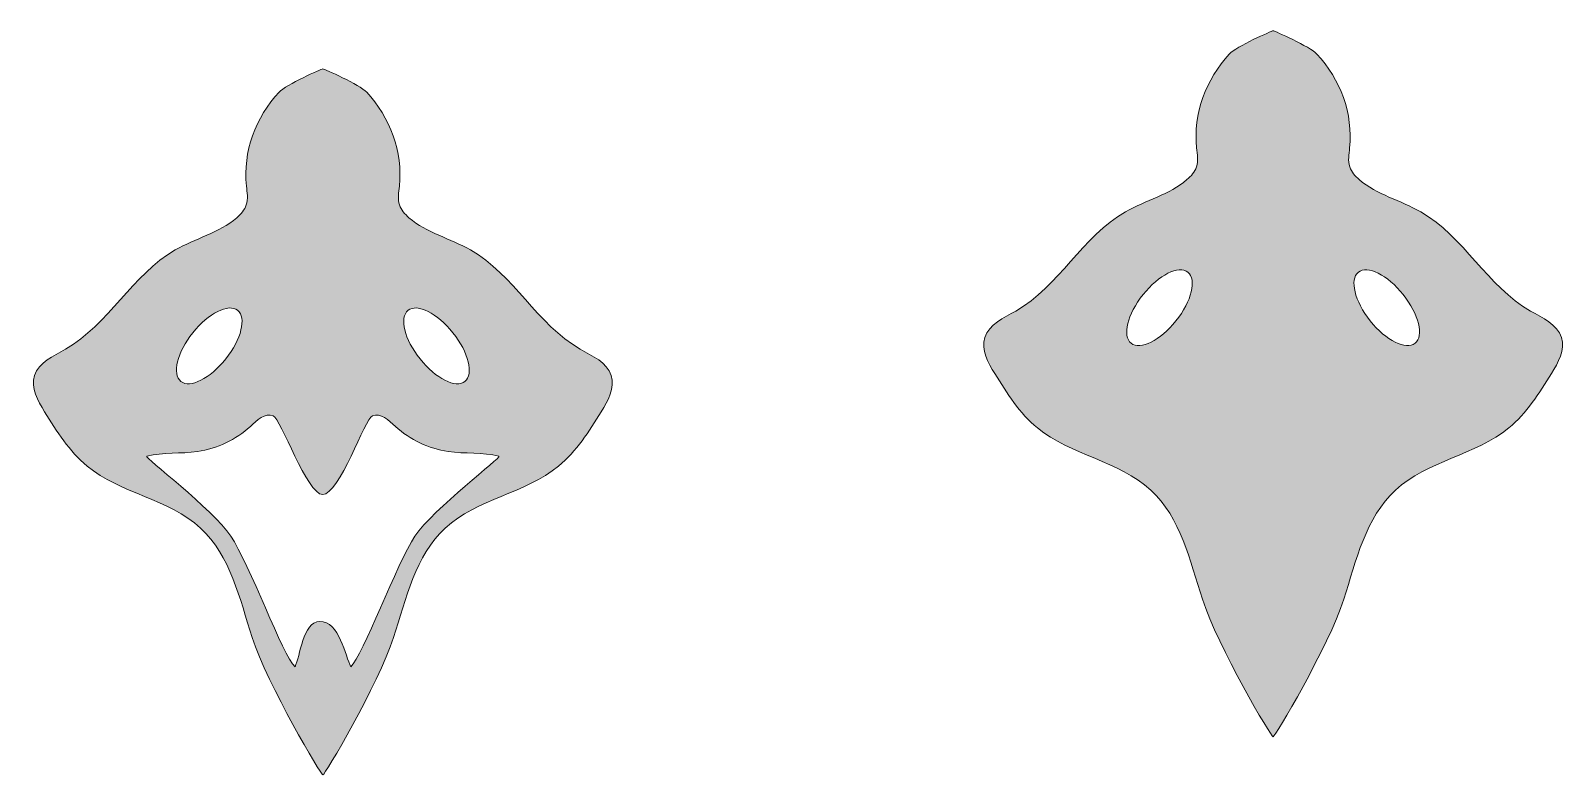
# Model space of a CAD drawing. Header units: inches. Extents: x -19.4 to 36.2, y -31.4 to -7.8.
# Drawn here: x -19.328 to -17.018, y -9.949 to -8.826 of the extents above; entities that cross this region are included whole.
import ezdxf

# ---------------------------------------------------------------- set-up
doc = ezdxf.new("R2010")
doc.units = ezdxf.units.IN
doc.header["$MEASUREMENT"] = 0
doc.layers.add('Layer 3', color=7, linetype='Continuous')
doc.layers.add('Layer 4', color=7, linetype='Continuous')

msp = doc.modelspace()

# ---------------------------------------------------------------- hatches: boundary and pattern name
at = {"layer": 'Layer 3'}
h = msp.add_hatch(color=2, dxfattribs=at)
h.dxf.hatch_style = 2
edge = h.paths.add_edge_path()
edge.add_spline(control_points=[(-17.0235, -9.2883), (-17.0298, -9.2684), (-17.0519, -9.259), (-17.0701, -9.2486), (-17.1348, -9.2116), (-17.1705, -9.1362), (-17.2353, -9.0992), (-17.2656, -9.0819), (-17.3014, -9.0736), (-17.3278, -9.0507), (-17.3339, -9.0454), (-17.3396, -9.0392), (-17.3421, -9.0315), (-17.3451, -9.0224), (-17.3433, -9.0125), (-17.3423, -9.003), (-17.3368, -8.9517), (-17.3565, -8.8992), (-17.3915, -8.8617), (-17.4018, -8.8506), (-17.4556, -8.8265), (-17.4575, -8.8267), (-17.4593, -8.8265), (-17.5131, -8.8506), (-17.5234, -8.8617), (-17.5584, -8.8992), (-17.5781, -8.9517), (-17.5726, -9.003), (-17.5716, -9.0125), (-17.5698, -9.0224), (-17.5728, -9.0315), (-17.5753, -9.0392), (-17.581, -9.0454), (-17.5871, -9.0507), (-17.6135, -9.0736), (-17.6493, -9.0819), (-17.6797, -9.0992), (-17.7444, -9.1362), (-17.7801, -9.2116), (-17.8448, -9.2486), (-17.863, -9.259), (-17.8851, -9.2684), (-17.8914, -9.2883), (-17.8973, -9.3069), (-17.8866, -9.3263), (-17.8764, -9.3428), (-17.858, -9.3724), (-17.8392, -9.4025), (-17.8123, -9.4246), (-17.7619, -9.4659), (-17.6896, -9.4739), (-17.6417, -9.5181), (-17.5966, -9.5598), (-17.5827, -9.6241), (-17.5638, -9.6826), (-17.5408, -9.754), (-17.4591, -9.8918), (-17.4575, -9.8895), (-17.4558, -9.8918), (-17.3741, -9.754), (-17.3511, -9.6826), (-17.3322, -9.6241), (-17.3184, -9.5598), (-17.2732, -9.5181), (-17.2253, -9.4739), (-17.153, -9.4659), (-17.1026, -9.4246), (-17.0757, -9.4025), (-17.0569, -9.3724), (-17.0385, -9.3428), (-17.0283, -9.3263), (-17.0176, -9.3069), (-17.0235, -9.2883)], knot_values=[0, 0, 0, 0, 1, 1, 1, 2, 2, 2, 3, 3, 3, 4, 4, 4, 5, 5, 5, 6, 6, 6, 7, 7, 7, 8, 8, 8, 9, 9, 9, 10, 10, 10, 11, 11, 11, 12, 12, 12, 13, 13, 13, 14, 14, 14, 15, 15, 15, 16, 16, 16, 17, 17, 17, 18, 18, 18, 19, 19, 19, 20, 20, 20, 21, 21, 21, 22, 22, 22, 23, 23, 23, 24, 24, 24, 24], degree=3, periodic=1)
edge = h.paths.add_edge_path()
edge.add_spline(control_points=[(-17.3291, -9.1901), (-17.3155, -9.1792), (-17.2852, -9.1943), (-17.2617, -9.2239), (-17.2381, -9.2534), (-17.23, -9.2862), (-17.2437, -9.2972), (-17.2574, -9.3081), (-17.2876, -9.293), (-17.3112, -9.2634), (-17.3348, -9.2338), (-17.3428, -9.201), (-17.3291, -9.1901)], knot_values=[0, 0, 0, 0, 1, 1, 1, 2, 2, 2, 3, 3, 3, 4, 4, 4, 4], degree=3, periodic=1)
edge = h.paths.add_edge_path()
edge.add_spline(control_points=[(-17.6533, -9.2239), (-17.6297, -9.1943), (-17.5995, -9.1792), (-17.5858, -9.1901), (-17.5721, -9.201), (-17.5801, -9.2338), (-17.6037, -9.2634), (-17.6273, -9.293), (-17.6575, -9.3081), (-17.6712, -9.2972), (-17.6849, -9.2862), (-17.6768, -9.2534), (-17.6533, -9.2239)], knot_values=[0, 0, 0, 0, 1, 1, 1, 2, 2, 2, 3, 3, 3, 4, 4, 4, 4], degree=3, periodic=1)
at = {"layer": 'Layer 4'}
h = msp.add_hatch(color=2, dxfattribs=at)
h.dxf.hatch_style = 2
edge = h.paths.add_edge_path()
edge.add_spline(control_points=[(-18.4539, -9.3457), (-18.4602, -9.3258), (-18.4823, -9.3164), (-18.5005, -9.306), (-18.5653, -9.269), (-18.6009, -9.1936), (-18.6657, -9.1566), (-18.696, -9.1393), (-18.7318, -9.131), (-18.7583, -9.1081), (-18.7644, -9.1028), (-18.7701, -9.0966), (-18.7726, -9.0889), (-18.7755, -9.0798), (-18.7738, -9.0699), (-18.7728, -9.0604), (-18.7672, -9.0091), (-18.787, -8.9566), (-18.8219, -8.9191), (-18.8323, -8.908), (-18.8861, -8.8839), (-18.8879, -8.8841), (-18.8897, -8.8839), (-18.9435, -8.908), (-18.9539, -8.9191), (-18.9888, -8.9566), (-19.0086, -9.0091), (-19.003, -9.0604), (-19.002, -9.0699), (-19.0002, -9.0798), (-19.0032, -9.0889), (-19.0057, -9.0966), (-19.0114, -9.1028), (-19.0175, -9.1081), (-19.044, -9.131), (-19.0798, -9.1393), (-19.1101, -9.1566), (-19.1748, -9.1936), (-19.2105, -9.269), (-19.2753, -9.306), (-19.2935, -9.3164), (-19.3156, -9.3258), (-19.3219, -9.3457), (-19.3277, -9.3643), (-19.3171, -9.3837), (-19.3068, -9.4002), (-19.2885, -9.4298), (-19.2697, -9.4599), (-19.2428, -9.482), (-19.1924, -9.5233), (-19.12, -9.5313), (-19.0721, -9.5755), (-19.027, -9.6172), (-19.0132, -9.6815), (-18.9943, -9.74), (-18.9712, -9.8114), (-18.8895, -9.9492), (-18.8879, -9.9469), (-18.8862, -9.9492), (-18.8046, -9.8114), (-18.7815, -9.74), (-18.7626, -9.6815), (-18.7488, -9.6172), (-18.7037, -9.5755), (-18.6558, -9.5313), (-18.5834, -9.5233), (-18.533, -9.482), (-18.5061, -9.4599), (-18.4873, -9.4298), (-18.469, -9.4002), (-18.4587, -9.3837), (-18.448, -9.3643), (-18.4539, -9.3457)], knot_values=[0, 0, 0, 0, 1, 1, 1, 2, 2, 2, 3, 3, 3, 4, 4, 4, 5, 5, 5, 6, 6, 6, 7, 7, 7, 8, 8, 8, 9, 9, 9, 10, 10, 10, 11, 11, 11, 12, 12, 12, 13, 13, 13, 14, 14, 14, 15, 15, 15, 16, 16, 16, 17, 17, 17, 18, 18, 18, 19, 19, 19, 20, 20, 20, 21, 21, 21, 22, 22, 22, 23, 23, 23, 24, 24, 24, 24], degree=3, periodic=1)
edge = h.paths.add_edge_path()
edge.add_spline(control_points=[(-18.7596, -9.2475), (-18.7459, -9.2366), (-18.7157, -9.2517), (-18.6921, -9.2813), (-18.6685, -9.3108), (-18.6605, -9.3437), (-18.6742, -9.3546), (-18.6878, -9.3655), (-18.7181, -9.3504), (-18.7416, -9.3208), (-18.7652, -9.2912), (-18.7733, -9.2584), (-18.7596, -9.2475)], knot_values=[0, 0, 0, 0, 1, 1, 1, 2, 2, 2, 3, 3, 3, 4, 4, 4, 4], degree=3, periodic=1)
edge = h.paths.add_edge_path()
edge.add_spline(control_points=[(-19.0837, -9.2813), (-19.0601, -9.2517), (-19.0299, -9.2366), (-19.0162, -9.2475), (-19.0025, -9.2584), (-19.0106, -9.2912), (-19.0342, -9.3208), (-19.0577, -9.3504), (-19.0879, -9.3655), (-19.1016, -9.3546), (-19.1153, -9.3437), (-19.1073, -9.3108), (-19.0837, -9.2813)], knot_values=[0, 0, 0, 0, 1, 1, 1, 2, 2, 2, 3, 3, 3, 4, 4, 4, 4], degree=3, periodic=1)
edge = h.paths.add_edge_path()
edge.add_spline(control_points=[(-18.7493, -9.5875), (-18.7768, -9.6284), (-18.8282, -9.7686), (-18.846, -9.7843), (-18.8539, -9.7688), (-18.8633, -9.7152), (-18.8925, -9.7159), (-18.9187, -9.7165), (-18.9219, -9.7688), (-18.9298, -9.7843), (-18.9476, -9.7686), (-18.999, -9.6284), (-19.0265, -9.5875), (-19.0539, -9.5466), (-19.1579, -9.4684), (-19.153, -9.4672), (-19.1281, -9.461), (-19.1019, -9.4638), (-19.0765, -9.4601), (-19.047, -9.4557), (-19.019, -9.4423), (-18.997, -9.4222), (-18.9872, -9.4131), (-18.9751, -9.4018), (-18.9625, -9.4063), (-18.9514, -9.4104), (-18.912, -9.5249), (-18.8881, -9.5249), (-18.8632, -9.5249), (-18.8244, -9.4104), (-18.8132, -9.4063), (-18.8007, -9.4018), (-18.7886, -9.4131), (-18.7788, -9.4222), (-18.7568, -9.4423), (-18.7287, -9.4557), (-18.6993, -9.4601), (-18.6739, -9.4638), (-18.6477, -9.461), (-18.6228, -9.4672), (-18.6179, -9.4684), (-18.7219, -9.5466), (-18.7493, -9.5875)], knot_values=[0, 0, 0, 0, 1, 1, 1, 2, 2, 2, 3, 3, 3, 4, 4, 4, 5, 5, 5, 6, 6, 6, 7, 7, 7, 8, 8, 8, 9, 9, 9, 10, 10, 10, 11, 11, 11, 12, 12, 12, 13, 13, 13, 14, 14, 14, 14], degree=3, periodic=1)

# ---------------------------------------------------------------- linework, layer by layer
at = {"layer": 'Layer 3', "lineweight": 0}
for points, knots in [([(-17.0235, -9.2883), (-17.0298, -9.2684), (-17.0519, -9.259), (-17.0701, -9.2486), (-17.1348, -9.2116), (-17.1705, -9.1362), (-17.2353, -9.0992), (-17.2656, -9.0819), (-17.3014, -9.0736), (-17.3278, -9.0507), (-17.3339, -9.0454), (-17.3396, -9.0392), (-17.3421, -9.0315), (-17.3451, -9.0224), (-17.3433, -9.0125), (-17.3423, -9.003), (-17.3368, -8.9517), (-17.3565, -8.8992), (-17.3915, -8.8617), (-17.4018, -8.8506), (-17.4556, -8.8265), (-17.4575, -8.8267), (-17.4593, -8.8265), (-17.5131, -8.8506), (-17.5234, -8.8617), (-17.5584, -8.8992), (-17.5781, -8.9517), (-17.5726, -9.003), (-17.5716, -9.0125), (-17.5698, -9.0224), (-17.5728, -9.0315), (-17.5753, -9.0392), (-17.581, -9.0454), (-17.5871, -9.0507), (-17.6135, -9.0736), (-17.6493, -9.0819), (-17.6797, -9.0992), (-17.7444, -9.1362), (-17.7801, -9.2116), (-17.8448, -9.2486), (-17.863, -9.259), (-17.8851, -9.2684), (-17.8914, -9.2883), (-17.8973, -9.3069), (-17.8866, -9.3263), (-17.8764, -9.3428), (-17.858, -9.3724), (-17.8392, -9.4025), (-17.8123, -9.4246), (-17.7619, -9.4659), (-17.6896, -9.4739), (-17.6417, -9.5181), (-17.5966, -9.5598), (-17.5827, -9.6241), (-17.5638, -9.6826), (-17.5408, -9.754), (-17.4591, -9.8918), (-17.4575, -9.8895), (-17.4558, -9.8918), (-17.3741, -9.754), (-17.3511, -9.6826), (-17.3322, -9.6241), (-17.3184, -9.5598), (-17.2732, -9.5181), (-17.2253, -9.4739), (-17.153, -9.4659), (-17.1026, -9.4246), (-17.0757, -9.4025), (-17.0569, -9.3724), (-17.0385, -9.3428), (-17.0283, -9.3263), (-17.0176, -9.3069), (-17.0235, -9.2883)], [0, 0, 0, 0, 1, 1, 1, 2, 2, 2, 3, 3, 3, 4, 4, 4, 5, 5, 5, 6, 6, 6, 7, 7, 7, 8, 8, 8, 9, 9, 9, 10, 10, 10, 11, 11, 11, 12, 12, 12, 13, 13, 13, 14, 14, 14, 15, 15, 15, 16, 16, 16, 17, 17, 17, 18, 18, 18, 19, 19, 19, 20, 20, 20, 21, 21, 21, 22, 22, 22, 23, 23, 23, 24, 24, 24, 24]), ([(-17.6533, -9.2239), (-17.6297, -9.1943), (-17.5995, -9.1792), (-17.5858, -9.1901), (-17.5721, -9.201), (-17.5801, -9.2338), (-17.6037, -9.2634), (-17.6273, -9.293), (-17.6575, -9.3081), (-17.6712, -9.2972), (-17.6849, -9.2862), (-17.6768, -9.2534), (-17.6533, -9.2239)], [0, 0, 0, 0, 1, 1, 1, 2, 2, 2, 3, 3, 3, 4, 4, 4, 4]), ([(-17.3291, -9.1901), (-17.3155, -9.1792), (-17.2852, -9.1943), (-17.2617, -9.2239), (-17.2381, -9.2534), (-17.23, -9.2862), (-17.2437, -9.2972), (-17.2574, -9.3081), (-17.2876, -9.293), (-17.3112, -9.2634), (-17.3348, -9.2338), (-17.3428, -9.201), (-17.3291, -9.1901)], [0, 0, 0, 0, 1, 1, 1, 2, 2, 2, 3, 3, 3, 4, 4, 4, 4])]:
    msp.add_open_spline(points, degree=3, knots=knots, dxfattribs=at)
at = {"layer": 'Layer 4', "lineweight": 0}
for points, knots in [([(-18.4539, -9.3457), (-18.4602, -9.3258), (-18.4823, -9.3164), (-18.5005, -9.306), (-18.5653, -9.269), (-18.6009, -9.1936), (-18.6657, -9.1566), (-18.696, -9.1393), (-18.7318, -9.131), (-18.7583, -9.1081), (-18.7644, -9.1028), (-18.7701, -9.0966), (-18.7726, -9.0889), (-18.7755, -9.0798), (-18.7738, -9.0699), (-18.7728, -9.0604), (-18.7672, -9.0091), (-18.787, -8.9566), (-18.8219, -8.9191), (-18.8323, -8.908), (-18.8861, -8.8839), (-18.8879, -8.8841), (-18.8897, -8.8839), (-18.9435, -8.908), (-18.9539, -8.9191), (-18.9888, -8.9566), (-19.0086, -9.0091), (-19.003, -9.0604), (-19.002, -9.0699), (-19.0002, -9.0798), (-19.0032, -9.0889), (-19.0057, -9.0966), (-19.0114, -9.1028), (-19.0175, -9.1081), (-19.044, -9.131), (-19.0798, -9.1393), (-19.1101, -9.1566), (-19.1748, -9.1936), (-19.2105, -9.269), (-19.2753, -9.306), (-19.2935, -9.3164), (-19.3156, -9.3258), (-19.3219, -9.3457), (-19.3277, -9.3643), (-19.3171, -9.3837), (-19.3068, -9.4002), (-19.2885, -9.4298), (-19.2697, -9.4599), (-19.2428, -9.482), (-19.1924, -9.5233), (-19.12, -9.5313), (-19.0721, -9.5755), (-19.027, -9.6172), (-19.0132, -9.6815), (-18.9943, -9.74), (-18.9712, -9.8114), (-18.8895, -9.9492), (-18.8879, -9.9469), (-18.8862, -9.9492), (-18.8046, -9.8114), (-18.7815, -9.74), (-18.7626, -9.6815), (-18.7488, -9.6172), (-18.7037, -9.5755), (-18.6558, -9.5313), (-18.5834, -9.5233), (-18.533, -9.482), (-18.5061, -9.4599), (-18.4873, -9.4298), (-18.469, -9.4002), (-18.4587, -9.3837), (-18.448, -9.3643), (-18.4539, -9.3457)], [0, 0, 0, 0, 1, 1, 1, 2, 2, 2, 3, 3, 3, 4, 4, 4, 5, 5, 5, 6, 6, 6, 7, 7, 7, 8, 8, 8, 9, 9, 9, 10, 10, 10, 11, 11, 11, 12, 12, 12, 13, 13, 13, 14, 14, 14, 15, 15, 15, 16, 16, 16, 17, 17, 17, 18, 18, 18, 19, 19, 19, 20, 20, 20, 21, 21, 21, 22, 22, 22, 23, 23, 23, 24, 24, 24, 24]), ([(-19.0837, -9.2813), (-19.0601, -9.2517), (-19.0299, -9.2366), (-19.0162, -9.2475), (-19.0025, -9.2584), (-19.0106, -9.2912), (-19.0342, -9.3208), (-19.0577, -9.3504), (-19.0879, -9.3655), (-19.1016, -9.3546), (-19.1153, -9.3437), (-19.1073, -9.3108), (-19.0837, -9.2813)], [0, 0, 0, 0, 1, 1, 1, 2, 2, 2, 3, 3, 3, 4, 4, 4, 4]), ([(-18.7596, -9.2475), (-18.7459, -9.2366), (-18.7157, -9.2517), (-18.6921, -9.2813), (-18.6685, -9.3108), (-18.6605, -9.3437), (-18.6742, -9.3546), (-18.6878, -9.3655), (-18.7181, -9.3504), (-18.7416, -9.3208), (-18.7652, -9.2912), (-18.7733, -9.2584), (-18.7596, -9.2475)], [0, 0, 0, 0, 1, 1, 1, 2, 2, 2, 3, 3, 3, 4, 4, 4, 4]), ([(-18.7493, -9.5875), (-18.7768, -9.6284), (-18.8282, -9.7686), (-18.846, -9.7843), (-18.8539, -9.7688), (-18.8633, -9.7152), (-18.8925, -9.7159), (-18.9187, -9.7165), (-18.9219, -9.7688), (-18.9298, -9.7843), (-18.9476, -9.7686), (-18.999, -9.6284), (-19.0265, -9.5875), (-19.0539, -9.5466), (-19.1579, -9.4684), (-19.153, -9.4672), (-19.1281, -9.461), (-19.1019, -9.4638), (-19.0765, -9.4601), (-19.047, -9.4557), (-19.019, -9.4423), (-18.997, -9.4222), (-18.9872, -9.4131), (-18.9751, -9.4018), (-18.9625, -9.4063), (-18.9514, -9.4104), (-18.912, -9.5249), (-18.8881, -9.5249), (-18.8632, -9.5249), (-18.8244, -9.4104), (-18.8132, -9.4063), (-18.8007, -9.4018), (-18.7886, -9.4131), (-18.7788, -9.4222), (-18.7568, -9.4423), (-18.7287, -9.4557), (-18.6993, -9.4601), (-18.6739, -9.4638), (-18.6477, -9.461), (-18.6228, -9.4672), (-18.6179, -9.4684), (-18.7219, -9.5466), (-18.7493, -9.5875)], [0, 0, 0, 0, 1, 1, 1, 2, 2, 2, 3, 3, 3, 4, 4, 4, 5, 5, 5, 6, 6, 6, 7, 7, 7, 8, 8, 8, 9, 9, 9, 10, 10, 10, 11, 11, 11, 12, 12, 12, 13, 13, 13, 14, 14, 14, 14])]:
    msp.add_open_spline(points, degree=3, knots=knots, dxfattribs=at)

doc.saveas('drawing.dxf')
